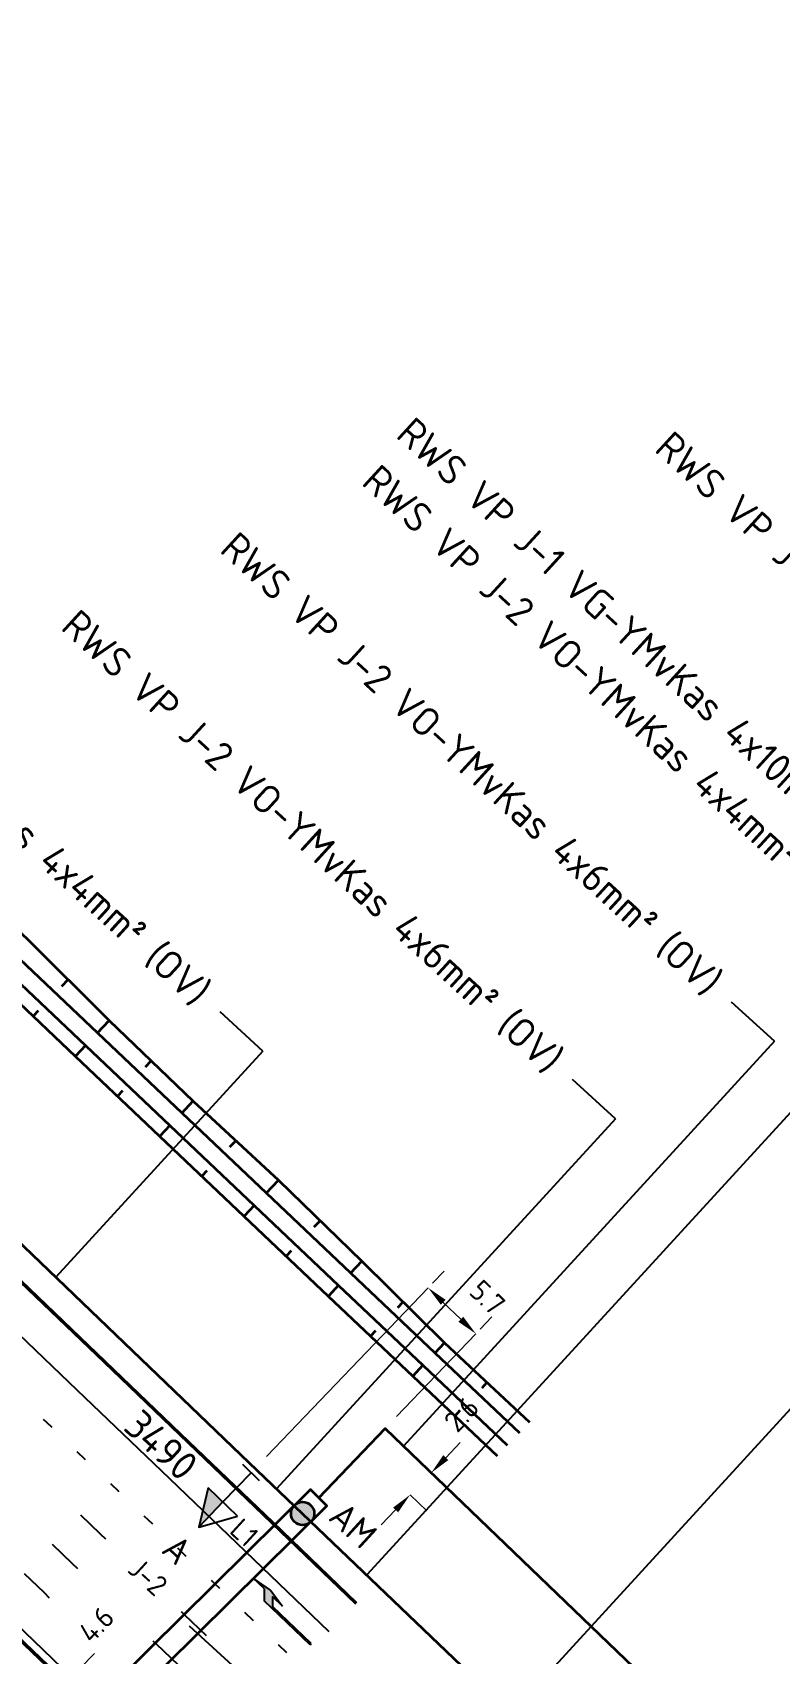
# Model space of a CAD drawing. Header units: metres. Extents: x 134219 to 139080, y 438661 to 444352.
# Drawn here: x 138869 to 138933.3, y 438932.5 to 439072 of the extents above; entities that cross this region are included whole.
import ezdxf
from ezdxf.enums import TextEntityAlignment as Align

# ---------------------------------------------------------------- set-up
doc = ezdxf.new("R2010")
doc.units = ezdxf.units.M
doc.linetypes.add('13strp', pattern=[4, 1, -3])
doc.linetypes.add('39strp', pattern=[12, 3, -9])
doc.layers.get('DEFPOINTS').update_dxf_attribs({"color": 193})
for name, color, linetype, lineweight in [('N-WE-KL-ET-T18', 1, 'Continuous', 18), ('N-WE-KL-ET-T25', 7, 'Continuous', 25), ('N-WE-KL-ET_LS_HULPSTUK_MOF-G', 10, 'Continuous', 35), ('N-WE-KL-ET_LS_OV_ARMATUUR-S', 7, 'Continuous', 25), ('N-WE-KL-ET_LS_OV_ARMATUUR-T18', 1, 'Continuous', 25), ('N-WE-KL-ET_LS_OV_KABEL-G', 10, 'KL-LS-OV-N', 35), ('N-WE-KL-ET_LS_OV_KABEL-M', 7, 'Continuous', 18), ('N-WE-KL-ET_LS_OV_KABEL-T25', 7, 'Continuous', 25), ('N-WE-KL-ET_LS_OV_MANTELBUIS-G', 10, 'Continuous', 35), ('Utd-ondergr-nw', 8, '13strp', 35)]:
    doc.layers.add(name, color=color, linetype=linetype, lineweight=lineweight)
doc.layers.add('N-WE-KL-ET_LS_OV_ARMATUUR-T25', color=2, linetype='Continuous')
doc.layers.add('Utd-weg-nw', color=8, linetype='Continuous')
doc.styles.add('ISO18', font='NLCS-ISO.ttf')
doc.styles.add('ISO25', font='NLCS-ISO.ttf')
doc.styles.add('NLCS-ISO', font='NLCS-ISO.ttf')
doc.styles.add('NLCS_18', font='NLCS-ISO.ttf', dxfattribs={"height": 1.8})
doc.styles.add('NLCS_25', font='NLCS-ISO.ttf', dxfattribs={"height": 2.5})
doc.linetypes.add('KL-LS-OV-N', pattern='A,4,-1,[103,NLCS.SHX,S=0.75,R=0,X=0,Y=0],-1,4,-1.5,["0V",Standard,S=1,R=0,X=0,Y=-0.5],-3', length=14.5)
doc.dimstyles.new('NLCS_t18_pijl_Dimension_l3_h1', dxfattribs={"dimtxt": 1.8, "dimasz": 1.8, "dimexe": 2, "dimexo": 2, "dimgap": 0.7, "dimtad": 1, "dimdec": 1, "dimzin": 0, "dimdsep": 46, "dimtxsty": 'NLCS_18', "dimcen": 2.5, "dimdle": 2, "dimclrd": 256, "dimclre": 256, "dimclrt": 256, "dimadec": 1, "dimazin": 0, "dimtfac": 1, "dimtdec": 1, "dimtofl": 0, "dimtmove": 1, "dimatfit": 0, "dimfxl": 0, "dimtolj": 1, "dimtzin": 0, "dimlwd": 18, "dimlwe": 18, "dimarcsym": 0})

# ---------------------------------------------------------------- blocks, each defined once
blk = doc.blocks.new('SKL-ET_OV_ARMATUUR_HD_NATRIUM_1x150W-SO (3)')
for points in [[(3.49, -1.76), (6.49, 0), (3.49, 1.76)], [(3.49, 1.76), (3.49, -1.76)], [(0, 1), (0, -1)], [(3.49, 0), (0, 0)], [(3.49, 0), (6.49, 0)]]:
    blk.add_lwpolyline(points)
blk.add_solid([(3.49, 0), (3.49, -1.76), (6.49, 0)])
at = {"layer": 'N-WE-KL-ET-T18', "linetype": 'ByBlock', "style": 'NLCS-ISO'}
blk.add_attdef('GROEPSNUMMER', text='', height=1.8, dxfattribs=at).set_placement((-2, -4), align=Align.RIGHT)
blk.add_attdef('FASE-AANSLUITING', (10, -4), '', height=1.8, dxfattribs=at)
at = {"layer": 'N-WE-KL-ET-T18', "linetype": 'ByBlock', "style": 'NLCS-ISO', "flags": 1}
for tag, p in [('TYPE_ARMATUUR', (7.76, -13.46)), ('TYPE_FABRIKAAT', (7.76, -17.24)), ('VERMOGEN_LAMP', (7.76, -21.02)), ('SPIEGELSTAND', (7.76, -24.81)), ('HOOGTE_LICHTMAST', (7.76, -28.59)), ('UITLEGGERHOEK', (7.76, -32.38)), ('TYPE_LICHTMAST', (7.76, -36.16)), ('BOTSVRIENDELIJK', (7.76, -39.95)), ('POSITIE_LICHTMAST', (7.76, -43.73)), ('KABELAANSLUITING', (7.76, -47.52)), ('VOEDINGSPUNT', (7.76, -51.3))]:
    blk.add_attdef(tag, p, '', height=1.8, dxfattribs=at)
at = {"layer": 'N-WE-KL-ET-T25', "linetype": 'ByBlock', "style": 'NLCS-ISO'}
blk.add_attdef('MASTNUMMER', text='', height=2.5, dxfattribs=at).set_placement((4, 4.31), align=Align.MIDDLE)
at = {"layer": 'N-WE-KL-ET-T25', "linetype": 'ByBlock', "style": 'NLCS-ISO', "flags": 1}
blk.add_attdef('TYPE_SYMBOOL', (7.76, -10.06), '', height=2.5, dxfattribs=at)
blk = doc.blocks.new('SKL-ET_HULP_MOF_AFDEKMOF_SO')
at = {"ltscale": 10}
h = blk.add_hatch(color=256, dxfattribs=at)
edge = h.paths.add_edge_path()
edge.add_arc((0, 0), 1, 0, 360)
blk.add_circle((0, 0), 1)
at = {"layer": 'N-WE-KL-ET-T18', "style": 'NLCS-ISO', "flags": 1}
for tag, p in [('OMSCHRIJVING_LEGENDA', (0, -8.43)), ('LOCATIE', (0, -12.22)), ('MASTNUMMER', (0, -16)), ('VAN', (0, -19.78)), ('NAAR', (0, -23.57)), ('AFTAKKING', (0, -27.35)), ('VOEDINGSPUNT', (0, -31.14)), ('GROEPSNUMMER', (0, -34.92)), ('POSITIE_X', (0, -38.71)), ('POSITIE_Y', (0, -42.49)), ('OVERIGE_OPMERKING(EN)_2', (0, -50.06))]:
    blk.add_attdef(tag, p, '', height=1.8, dxfattribs=at)
at = {"layer": 'N-WE-KL-ET-T18', "style": 'NLCS-ISO'}
blk.add_attdef('OVERIGE_OPMERKING(EN)_1', (0, -46.28), '', height=1.8, dxfattribs=at)
at = {"layer": 'N-WE-KL-ET-T25', "style": 'NLCS-ISO'}
blk.add_attdef('SOORT_MOF', (0, 2.71), '', height=2.25, dxfattribs=at)
blk = doc.blocks.new('*D148')
at = {"layer": 'DEFPOINTS', "color": 0, "transparency": 16777216}
for p in [(138903.34, 438948.08), (138903.34, 438948.08), (138901.52, 438946.19)]:
    blk.add_point(p, dxfattribs=at)
at = {"layer": 'N-WE-KL-ET_LS_OV_KABEL-M', "linetype": 'Continuous', "lineweight": 18, "transparency": 16777216}
for p, q in [((138904.58, 438949.38), (138905.83, 438950.68)), ((138900.27, 438944.89), (138899.03, 438943.59))]:
    blk.add_line(p, q, dxfattribs=at)
at = {"layer": 'N-WE-KL-ET_LS_OV_KABEL-M', "lineweight": 18, "transparency": 16777216}
for p, q in [((138903.34, 438948.08), (138904.78, 438946.7)), ((138901.52, 438946.19), (138902.96, 438944.8))]:
    blk.add_line(p, q, dxfattribs=at)
at = {"layer": 'N-WE-KL-ET_LS_OV_KABEL-M', "transparency": 16777216}
for points in [[(138904.37, 438949.59), (138904.8, 438949.17), (138903.34, 438948.08)], [(138900.06, 438945.09), (138900.49, 438944.68), (138901.52, 438946.19)]]:
    blk.add_solid(points, dxfattribs=at)
at = {"layer": 'N-WE-KL-ET_LS_OV_KABEL-M', "transparency": 16777216, "insert": (138905.94, 438953.11), "char_height": 1.8, "attachment_point": 5, "rotation": 46.2058, "style": 'NLCS_18'}
blk.add_mtext('\\A1;2.6', dxfattribs=at)
blk = doc.blocks.new('*D149')
at = {"layer": 'DEFPOINTS', "color": 0, "transparency": 16777216}
for p in [(138903.07, 438963.99, 1.89), (138907.18, 438960.04, 1.89), (138907.18, 438960.04)]:
    blk.add_point(p, dxfattribs=at)
at = {"layer": 'N-WE-KL-ET_LS_OV_KABEL-M', "lineweight": 18, "transparency": 16777216}
for p, q in [((138903.44, 438964.38), (138904.45, 438965.43)), ((138907.56, 438960.44), (138908.56, 438961.49))]:
    blk.add_line(p, q, dxfattribs=at)
at = {"layer": 'N-WE-KL-ET_LS_OV_KABEL-M', "linetype": 'Continuous', "lineweight": 18, "transparency": 16777216}
blk.add_line((138904.36, 438962.74), (138905.88, 438961.29), dxfattribs=at)
at = {"layer": 'N-WE-KL-ET_LS_OV_KABEL-M', "transparency": 16777216}
for points in [[(138904.57, 438962.96), (138904.16, 438962.53), (138903.07, 438963.99)], [(138906.09, 438961.5), (138905.67, 438961.07), (138907.18, 438960.04)]]:
    blk.add_solid(points, dxfattribs=at)
at = {"layer": 'N-WE-KL-ET_LS_OV_KABEL-M', "transparency": 16777216, "insert": (138908.18, 438963.16), "char_height": 1.8, "attachment_point": 5, "rotation": 316.2058, "style": 'NLCS_18'}
blk.add_mtext('\\A1;5.7', dxfattribs=at)
blk = doc.blocks.new('*D151')
at = {"layer": 'DEFPOINTS', "color": 0, "transparency": 16777216}
for p in [(138871.86, 438929.94), (138868.68, 438926.62), (138868.68, 438926.62)]:
    blk.add_point(p, dxfattribs=at)
at = {"layer": 'N-WE-KL-ET_LS_OV_KABEL-M', "linetype": 'Continuous', "lineweight": 18, "transparency": 16777216}
for p, q in [((138873.11, 438931.24), (138874.35, 438932.54)), ((138867.44, 438925.33), (138866.19, 438924.03))]:
    blk.add_line(p, q, dxfattribs=at)
at = {"layer": 'N-WE-KL-ET_LS_OV_KABEL-M', "lineweight": 18, "transparency": 16777216}
for p, q in [((138871.86, 438929.94), (138870.42, 438931.33)), ((138868.68, 438926.62), (138867.24, 438928.01))]:
    blk.add_line(p, q, dxfattribs=at)
at = {"layer": 'N-WE-KL-ET_LS_OV_KABEL-M', "transparency": 16777216}
for points in [[(138872.89, 438931.45), (138873.33, 438931.03), (138871.86, 438929.94)], [(138867.22, 438925.53), (138867.65, 438925.12), (138868.68, 438926.62)]]:
    blk.add_solid(points, dxfattribs=at)
at = {"layer": 'N-WE-KL-ET_LS_OV_KABEL-M', "transparency": 16777216, "insert": (138874.51, 438935.02), "char_height": 1.8, "attachment_point": 5, "rotation": 46.2058, "style": 'NLCS_18'}
blk.add_mtext('\\A1;4.6', dxfattribs=at)
blk = doc.blocks.new('Dwm A2 aanvulling$0$pijlre_750')
blk.add_hatch(color=256).paths.add_polyline_path([(5.2, -0.38), (4, -0.38), (5.7, -0.68), (7.5, -0.38), (6.2, -0.38), (5.45, 0.37), (0, 0.37), (0, 0.23), (4.6, 0.23)])
for p, q in [((0, 0.37), (5.45, 0.37)), ((0, 0.37), (0, 0.23)), ((0, 0.23), (4.6, 0.23)), ((5.2, -0.38), (4.6, 0.23)), ((6.2, -0.38), (5.45, 0.37)), ((4, -0.38), (5.2, -0.38)), ((5.7, -0.68), (4, -0.38)), ((5.7, -0.68), (7.5, -0.38)), ((6.2, -0.38), (7.5, -0.38))]:
    blk.add_line(p, q)

msp = doc.modelspace()

# ---------------------------------------------------------------- linework, layer by layer
at = {"layer": 'N-WE-KL-ET_LS_OV_KABEL-G', "flags": 128}
for points in [[(138965.16, 438874.91), (138941.81, 438897.22), (138887.71, 438948.92), (138826.6, 439007.5), (138793.89, 439038.41)], [(138893.66, 438945.94), (138899.38, 438951.89), (138948.82, 438904.38), (138949.31, 438902.56), (138950.97, 438901.13), (138952.19, 438901.04), (138972.7, 438881.65)]]:
    msp.add_lwpolyline(points, dxfattribs=at)
at = {"layer": 'N-WE-KL-ET_LS_OV_KABEL-M', "elevation": 1.89}
msp.add_lwpolyline([(138889.15, 438949.47), (138903.07, 438963.99)], dxfattribs=at)
at = {"layer": 'N-WE-KL-ET_LS_OV_KABEL-M'}
msp.add_lwpolyline([(138900.34, 438952.91), (138907.18, 438960.04)], dxfattribs=at)
at = {"layer": 'N-WE-KL-ET_LS_OV_KABEL-T25'}
for p, q in [((138948.5, 438994.63), (138897.82, 438939.32)), ((138970.75, 438993.43), (138901.33, 438917.68)), ((138932.87, 438985.19), (138929.18, 438988.57)), ((138888.85, 438984.34), (138885.17, 438987.72)), ((138888.85, 438984.34), (138871.04, 438964.9)), ((138932.87, 438985.19), (138900.96, 438950.37)), ((138919.19, 438978.52), (138915.5, 438981.9)), ((138919.19, 438978.52), (138890.03, 438946.7)), ((138882.51, 438934.93), (138901.33, 438917.68))]:
    msp.add_line(p, q, dxfattribs=at)
at = {"layer": 'N-WE-KL-ET_LS_OV_MANTELBUIS-G', "linetype": 'Continuous'}
msp.add_lwpolyline([(138870.74, 438924.69), (138872.14, 438923.27), (138894.36, 438945.23), (138892.96, 438946.65)], close=True, dxfattribs=at)
at = {"layer": 'Utd-ondergr-nw', "linetype": 'Continuous', "flags": 128}
for points in [[(138781.81, 439076.95), (138789.22, 439070.24), (138796.46, 439063.34), (138803.61, 439056.34), (138810.91, 439049.51), (138818.16, 439042.62), (138825.38, 439035.7), (138832.59, 439028.78), (138839.63, 439021.67), (138845.91, 439015.33), (138846.67, 439014.56), (138853.48, 439007.21), (138861.17, 439000.79), (138868.54, 438994.02), (138875.63, 438986.97), (138882.84, 438980.03), (138890.18, 438973.25), (138897.35, 438966.28), (138904.47, 438959.25), (138911.78, 438952.43)], [(138752.48, 439075.26), (138759.69, 439068.34), (138766.91, 439061.42), (138774.13, 439054.5), (138781.35, 439047.58), (138788.57, 439040.66), (138795.79, 439033.73), (138803, 439026.81), (138810.22, 439019.89), (138817.44, 439012.97), (138824.66, 439006.05), (138831.1, 438999.88), (138831.88, 438999.13), (138839.1, 438992.21), (138846.31, 438985.29), (138853.53, 438978.37), (138860.75, 438971.45), (138867.97, 438964.53), (138875.19, 438957.61), (138882.41, 438950.69), (138889.62, 438943.77), (138896.84, 438936.84)], [(138752.52, 439075.31), (138759.74, 439068.39), (138766.96, 439061.47), (138774.18, 439054.55), (138781.4, 439047.63), (138788.62, 439040.71), (138795.83, 439033.79), (138803.05, 439026.86), (138810.27, 439019.94), (138817.49, 439013.02), (138824.71, 439006.1), (138831.14, 438999.93), (138831.93, 438999.18), (138839.14, 438992.26), (138846.36, 438985.34), (138853.58, 438978.42), (138860.8, 438971.5), (138868.02, 438964.58), (138875.24, 438957.66), (138882.45, 438950.74), (138889.67, 438943.82), (138896.89, 438936.9)], [(138780.25, 439075.32), (138787.51, 439068.45), (138794.77, 439061.57), (138802.03, 439054.69), (138809.29, 439047.81), (138816.55, 439040.94), (138823.81, 439034.06), (138831.07, 439027.18), (138838.32, 439020.31), (138844.8, 439014.17), (138845.58, 439013.43), (138852.84, 439006.55), (138860.1, 438999.67), (138867.36, 438992.8), (138874.62, 438985.92), (138881.88, 438979.04), (138889.14, 438972.16), (138896.4, 438965.29), (138903.66, 438958.41), (138910.92, 438951.53)], [(138778.33, 439073.32), (138785.59, 439066.44), (138792.85, 439059.57), (138800.11, 439052.69), (138807.37, 439045.81), (138814.63, 439038.93), (138821.89, 439032.06), (138829.14, 439025.18), (138836.4, 439018.3), (138842.88, 439012.17), (138843.66, 439011.42), (138850.92, 439004.55), (138858.18, 438997.67), (138865.44, 438990.79), (138872.7, 438983.91), (138879.96, 438977.04), (138887.22, 438970.16), (138894.48, 438963.28), (138901.74, 438956.4), (138909, 438949.53)], [(138779.21, 439074.24), (138786.47, 439067.36), (138793.73, 439060.49), (138800.99, 439053.61), (138808.25, 439046.73), (138815.51, 439039.85), (138822.77, 439032.98), (138830.03, 439026.1), (138837.29, 439019.22), (138843.76, 439013.09), (138844.55, 439012.34), (138851.81, 439005.47), (138859.07, 438998.59), (138866.33, 438991.71), (138873.59, 438984.84), (138880.85, 438977.96), (138888.11, 438971.08), (138895.36, 438964.2), (138902.62, 438957.33), (138909.88, 438950.45)], [(138737.06, 439059.18), (138744.28, 439052.26), (138751.5, 439045.34), (138758.72, 439038.42), (138765.94, 439031.5), (138773.16, 439024.58), (138780.37, 439017.66), (138787.59, 439010.74), (138794.81, 439003.82), (138802.03, 438996.9), (138809.25, 438989.98), (138815.68, 438983.81), (138816.47, 438983.06), (138823.68, 438976.14), (138830.9, 438969.21), (138838.12, 438962.29), (138845.34, 438955.37), (138852.56, 438948.45), (138859.78, 438941.53), (138866.99, 438934.61), (138874.21, 438927.69), (138881.43, 438920.77)], [(138737.11, 439059.23), (138744.33, 439052.31), (138751.55, 439045.39), (138758.77, 439038.47), (138765.99, 439031.55), (138773.2, 439024.63), (138780.42, 439017.71), (138787.64, 439010.79), (138794.86, 439003.87), (138802.08, 438996.95), (138809.3, 438990.03), (138815.73, 438983.86), (138816.51, 438983.11), (138823.73, 438976.19), (138830.95, 438969.27), (138838.17, 438962.34), (138845.39, 438955.42), (138852.61, 438948.5), (138859.82, 438941.58), (138867.04, 438934.66), (138874.26, 438927.74), (138881.48, 438920.82)], [(138871.54, 438989.93), (138872.08, 438990.5)], [(138869.51, 438987.81), (138869.08, 438987.35)], [(138874.63, 438985.91), (138875.63, 438986.97)], [(138873.58, 438984.84), (138872.71, 438983.91)], [(138878.74, 438982.99), (138879.23, 438983.5)], [(138876.77, 438980.94), (138876.34, 438980.47)], [(138881.89, 438979.04), (138882.83, 438980.04)], [(138880.84, 438977.96), (138879.97, 438977.03)], [(138886.01, 438976.12), (138886.51, 438976.64)], [(138884.03, 438974.06), (138883.6, 438973.6)], [(138889.15, 438972.16), (138890.18, 438973.25)], [(138888.1, 438971.08), (138887.23, 438970.16)], [(138893.27, 438969.24), (138893.77, 438969.76)], [(138891.29, 438967.18), (138890.86, 438966.72)], [(138896.41, 438965.28), (138897.35, 438966.28)], [(138895.36, 438964.21), (138894.49, 438963.28)], [(138900.47, 438962.31), (138900.91, 438962.77)], [(138898.55, 438960.3), (138898.11, 438959.84)], [(138903.67, 438958.4), (138904.47, 438959.26)], [(138902.62, 438957.33), (138901.74, 438956.4)], [(138907.71, 438955.4), (138908.13, 438955.84)], [(138905.81, 438953.43), (138905.37, 438952.96)]]:
    msp.add_lwpolyline(points, dxfattribs=at)
at = {"layer": 'Utd-weg-nw', "linetype": '13strp', "flags": 128}
msp.add_lwpolyline([(138711.15, 439104.94), (138711.42, 439104.68), (138718.64, 439097.76), (138725.86, 439090.84), (138733.07, 439083.92), (138740.29, 439077), (138742.79, 439074.61), (138747.51, 439070.08), (138754.73, 439063.16), (138761.95, 439056.24), (138769.17, 439049.32), (138776.38, 439042.4), (138783.6, 439035.48), (138790.82, 439028.56), (138798.04, 439021.63), (138805.26, 439014.71), (138812.48, 439007.79), (138819.69, 439000.87), (138826.13, 438994.7), (138826.91, 438993.95), (138834.13, 438987.03), (138841.35, 438980.11), (138848.57, 438973.19), (138855.79, 438966.27), (138863, 438959.35), (138870.22, 438952.43), (138877.44, 438945.51), (138884.66, 438938.59), (138891.88, 438931.67)], dxfattribs=at)
at = {"layer": 'Utd-weg-nw', "linetype": '39strp', "flags": 128}
for points in [[(138708.57, 439102.26), (138708.84, 439101.99), (138716.06, 439095.07), (138723.28, 439088.15), (138730.5, 439081.23), (138737.71, 439074.31), (138740.21, 439071.92), (138744.93, 439067.39), (138752.15, 439060.47), (138759.37, 439053.55), (138766.59, 439046.63), (138773.81, 439039.71), (138781.02, 439032.79), (138788.24, 439025.87), (138795.46, 439018.95), (138802.68, 439012.03), (138809.9, 439005.1), (138817.12, 438998.18), (138823.55, 438992.01), (138824.33, 438991.26), (138831.55, 438984.34), (138838.77, 438977.42), (138845.99, 438970.5), (138853.21, 438963.58), (138860.43, 438956.66), (138867.64, 438949.74), (138874.86, 438942.82), (138882.08, 438935.9), (138889.3, 438928.98)], [(138706.15, 439099.73), (138706.42, 439099.47), (138713.64, 439092.55), (138720.86, 439085.63), (138728.07, 439078.71), (138735.29, 439071.79), (138737.79, 439069.39), (138742.51, 439064.86), (138749.73, 439057.94), (138756.95, 439051.02), (138764.17, 439044.1), (138771.38, 439037.18), (138778.6, 439030.26), (138785.82, 439023.34), (138793.04, 439016.42), (138800.26, 439009.5), (138807.48, 439002.58), (138814.69, 438995.66), (138821.13, 438989.49), (138821.91, 438988.74), (138829.13, 438981.82), (138836.35, 438974.9), (138843.57, 438967.97), (138850.79, 438961.05), (138858, 438954.13), (138865.22, 438947.21), (138872.44, 438940.29), (138879.66, 438933.37), (138886.88, 438926.45)], [(138703.72, 439097.2), (138704, 439096.94), (138711.22, 439090.02), (138718.43, 439083.1), (138725.65, 439076.18), (138732.87, 439069.26), (138735.37, 439066.86), (138740.09, 439062.34), (138747.31, 439055.42), (138754.53, 439048.5), (138761.74, 439041.58), (138768.96, 439034.66), (138776.18, 439027.73), (138783.4, 439020.81), (138790.62, 439013.89), (138797.83, 439006.97), (138805.05, 439000.05), (138812.27, 438993.13), (138818.71, 438986.96), (138819.49, 438986.21), (138826.71, 438979.29), (138833.93, 438972.37), (138841.14, 438965.45), (138848.36, 438958.53), (138855.58, 438951.61), (138862.8, 438944.69), (138870.02, 438937.77), (138877.24, 438930.84), (138884.45, 438923.92)]]:
    msp.add_lwpolyline(points, dxfattribs=at)
at = {"layer": 'Utd-weg-nw', "linetype": 'Continuous', "flags": 128}
for points in [[(138750.16, 439072.84), (138757.38, 439065.92), (138764.59, 439059), (138771.81, 439052.08), (138779.03, 439045.16), (138786.25, 439038.24), (138793.47, 439031.32), (138800.69, 439024.4), (138807.9, 439017.48), (138815.12, 439010.55), (138822.34, 439003.63), (138828.78, 438997.46), (138829.56, 438996.71), (138836.78, 438989.79), (138844, 438982.87), (138851.21, 438975.95), (138858.43, 438969.03), (138865.65, 438962.11), (138872.87, 438955.19), (138880.09, 438948.27), (138887.31, 438941.35), (138894.52, 438934.43)], [(138737.6, 439059.74), (138744.82, 439052.82), (138752.03, 439045.9), (138759.25, 439038.98), (138766.47, 439032.06), (138773.69, 439025.14), (138780.91, 439018.22), (138788.13, 439011.29), (138795.34, 439004.37), (138802.56, 438997.45), (138809.78, 438990.53), (138816.22, 438984.36), (138817, 438983.61), (138824.22, 438976.69), (138831.43, 438969.77), (138838.65, 438962.85), (138845.87, 438955.93), (138853.09, 438949.01), (138860.31, 438942.09), (138867.53, 438935.17), (138874.74, 438928.25), (138881.96, 438921.33)]]:
    msp.add_lwpolyline(points, dxfattribs=at)

# ---------------------------------------------------------------- block references
at = {"layer": 'N-WE-KL-ET_LS_HULPSTUK_MOF-G'}
ref = msp.add_blockref('SKL-ET_HULP_MOF_AFDEKMOF_SO', (138892.27, 438944.57), dxfattribs=at)
ref.add_attrib('SOORT_MOF', 'AM', (138894.38, 438944.11), dxfattribs={"layer": 'N-WE-KL-ET_LS_OV_ARMATUUR-T25', "height": 2.25, "rotation": 317.498, "style": 'ISO25'})
at = {"layer": 'N-WE-KL-ET_LS_OV_ARMATUUR-S'}
ref = msp.add_blockref('SKL-ET_OV_ARMATUUR_HD_NATRIUM_1x150W-SO (3)', (138887.83, 438948.09, 1.89), dxfattribs=dict(at, rotation=226.1030974442407))
ref.add_attrib('MASTNUMMER', '3490', (138876.73, 438951.85, 1.89), dxfattribs={"layer": 'N-WE-KL-ET_LS_OV_ARMATUUR-T25', "height": 2.5, "rotation": 317.498, "style": 'ISO25'})
ref.add_attrib('TYPE_SYMBOOL', 'A', (138880.01, 438941.31, 1.89), dxfattribs={"layer": 'N-WE-KL-ET_LS_OV_ARMATUUR-T25', "height": 2.25, "rotation": 317.498, "style": 'ISO25'})
ref.add_attrib('FASE-AANSLUITING_1', 'L1', (138885.87, 438942.98, 1.89), dxfattribs={"layer": 'N-WE-KL-ET_LS_OV_ARMATUUR-T18', "height": 1.8, "rotation": 317.498, "style": 'ISO18'})
ref.add_attrib('GROEPSNUMMER', 'J-2', (138877.1, 438939.62, 1.89), dxfattribs={"layer": 'N-WE-KL-ET_LS_OV_ARMATUUR-T18', "height": 1.8, "rotation": 317.498, "style": 'ISO18'})
at = {"layer": 'Utd-weg-nw', "linetype": 'Continuous', "rotation": 136.2061894815538}
msp.add_blockref('Dwm A2 aanvulling$0$pijlre_750', (138893.16, 438933.56), dxfattribs=at)

# ---------------------------------------------------------------- texts
at = {"layer": 'N-WE-KL-ET_LS_OV_KABEL-T25', "style": 'NLCS_25'}
for s, p in [('RWS VP J-1 VG-YMvKas 4x10mm² (OV)', (138943.4, 438999.3)), ('RWS VP J-1 VG-YMvKas 4x10mm² (OV)', (138965.65, 438998.1)), ('RWS VP J-2 VO-YMvKas 4x4mm² (OV)', (138940.02, 438995.62)), ('RWS VP J-2 VO-YMvKas 4x6mm² (OV)', (138927.77, 438989.87)), ('RWS VP J-2 VO-YMvKas 4x4mm² (OV)', (138883.75, 438989.01)), ('RWS VP J-2 VO-YMvKas 4x6mm² (OV)', (138914.09, 438983.2))]:
    msp.add_text(s, height=2.5, rotation=317.498, dxfattribs=at).set_placement(p, align=Align.MIDDLE_RIGHT)

# ---------------------------------------------------------------- dimensions: what is measured, and where the dimension line sits
at = {"layer": 'N-WE-KL-ET_LS_OV_KABEL-M'}
for base, p1, p2, angle, picture, middle in [((138907.18, 438960.04), (138903.07, 438963.99, 1.89), (138907.18, 438960.04, 1.89), 316.2058, '*D149', (138907.07, 438962)), ((138903.34, 438948.08), (138901.52, 438946.19), (138903.34, 438948.08), 46.2058, '*D148', (138907.09, 438952)), ((138868.68, 438926.62), (138871.86, 438929.94), (138868.68, 438926.62), 226.2058, '*D151', (138875.67, 438933.91))]:
    dim = msp.add_linear_dim(base=base, p1=p1, p2=p2, angle=angle, dimstyle='NLCS_t18_pijl_Dimension_l3_h1', dxfattribs=at)
    dim.commit()
    dim.dimension.update_dxf_attribs({"geometry": picture, "text_midpoint": middle, "dimtype": 161})

doc.saveas('drawing.dxf')
